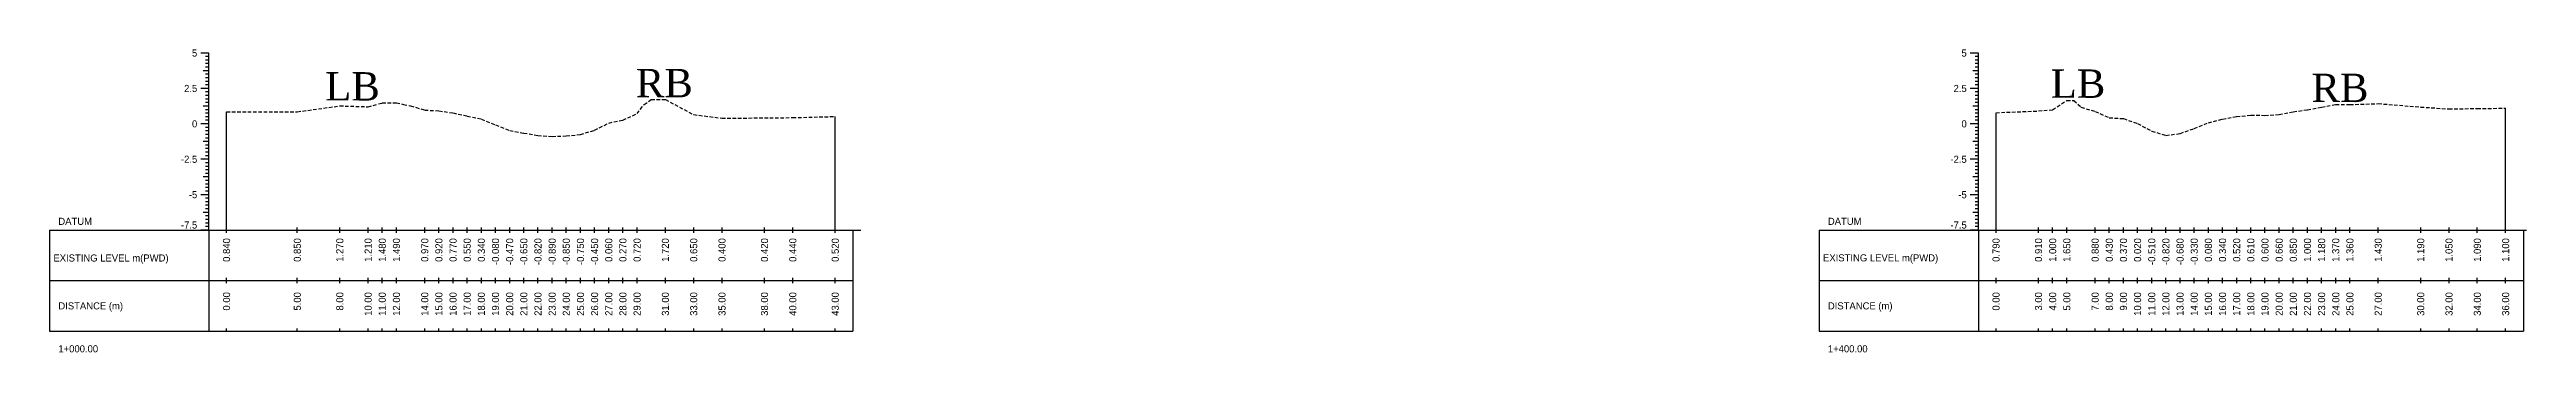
# Model space of a CAD drawing. Header units: inches. Extents: x 2552 to 3818, y -1499 to -1059.
# Drawn here: x 3011.4 to 3186.4, y -1489.3 to -1467.9 of the extents above; entities that cross this region are included whole.
import ezdxf
from ezdxf.enums import TextEntityAlignment as Align

# ---------------------------------------------------------------- set-up
doc = ezdxf.new("R2010")
doc.units = ezdxf.units.IN
doc.header["$MEASUREMENT"] = 0
doc.linetypes.add('HIDDEN', pattern=[0.375, 0.25, -0.125])
doc.layers.add('CS_Drawing', color=7, linetype='Continuous')
doc.layers.add('GL', color=3, linetype='HIDDEN')
doc.styles.add('romans', font='romans.shx')

msp = doc.modelspace()

# ---------------------------------------------------------------- linework, layer by layer
at = {"layer": 'CS_Drawing'}
for p, q in [((3022.63, -1468.17), (3022.06, -1468.17)), ((3022.63, -1468.17), (3022.23, -1468.17)), ((3022.63, -1469.42), (3022.23, -1469.42)), ((3022.63, -1468.17), (3022.4, -1468.17)), ((3022.63, -1468.42), (3022.4, -1468.42)), ((3022.63, -1468.67), (3022.4, -1468.67)), ((3022.63, -1468.92), (3022.4, -1468.92)), ((3022.63, -1469.17), (3022.4, -1469.17)), ((3022.63, -1469.42), (3022.4, -1469.42)), ((3022.63, -1469.67), (3022.4, -1469.67)), ((3022.63, -1480.67), (3022.63, -1468.17)), ((3147.63, -1468.17), (3147.06, -1468.17)), ((3147.63, -1468.17), (3147.23, -1468.17)), ((3147.63, -1469.42), (3147.23, -1469.42)), ((3147.63, -1468.17), (3147.4, -1468.17)), ((3147.63, -1468.42), (3147.4, -1468.42)), ((3147.63, -1468.67), (3147.4, -1468.67)), ((3147.63, -1468.92), (3147.4, -1468.92)), ((3147.63, -1469.17), (3147.4, -1469.17)), ((3147.63, -1469.42), (3147.4, -1469.42)), ((3147.63, -1469.67), (3147.4, -1469.67)), ((3147.63, -1480.67), (3147.63, -1468.17)), ((3022.63, -1470.67), (3022.06, -1470.67)), ((3022.63, -1470.67), (3022.23, -1470.67)), ((3022.63, -1469.92), (3022.4, -1469.92)), ((3022.63, -1470.17), (3022.4, -1470.17)), ((3022.63, -1470.42), (3022.4, -1470.42)), ((3022.63, -1470.67), (3022.4, -1470.67)), ((3022.63, -1470.92), (3022.4, -1470.92)), ((3022.63, -1471.17), (3022.4, -1471.17)), ((3022.63, -1471.42), (3022.4, -1471.42)), ((3147.63, -1470.67), (3147.06, -1470.67)), ((3147.63, -1470.67), (3147.23, -1470.67)), ((3147.63, -1469.92), (3147.4, -1469.92)), ((3147.63, -1470.17), (3147.4, -1470.17)), ((3147.63, -1470.42), (3147.4, -1470.42)), ((3147.63, -1470.67), (3147.4, -1470.67)), ((3147.63, -1470.92), (3147.4, -1470.92)), ((3147.63, -1471.17), (3147.4, -1471.17)), ((3147.63, -1471.42), (3147.4, -1471.42)), ((3022.63, -1473.17), (3022.06, -1473.17)), ((3022.63, -1471.92), (3022.23, -1471.92)), ((3022.63, -1473.17), (3022.23, -1473.17)), ((3022.63, -1471.67), (3022.4, -1471.67)), ((3022.63, -1471.92), (3022.4, -1471.92)), ((3022.63, -1472.17), (3022.4, -1472.17)), ((3022.63, -1472.42), (3022.4, -1472.42)), ((3022.63, -1472.67), (3022.4, -1472.67)), ((3022.63, -1472.92), (3022.4, -1472.92)), ((3022.63, -1473.17), (3022.4, -1473.17)), ((3023.88, -1480.67), (3023.88, -1472.33)), ((3066.88, -1480.67), (3066.88, -1472.65)), ((3147.63, -1473.17), (3147.06, -1473.17)), ((3147.63, -1471.92), (3147.23, -1471.92)), ((3147.63, -1473.17), (3147.23, -1473.17)), ((3147.63, -1471.67), (3147.4, -1471.67)), ((3147.63, -1471.92), (3147.4, -1471.92)), ((3147.63, -1472.17), (3147.4, -1472.17)), ((3147.63, -1472.42), (3147.4, -1472.42)), ((3147.63, -1472.67), (3147.4, -1472.67)), ((3147.63, -1472.92), (3147.4, -1472.92)), ((3147.63, -1473.17), (3147.4, -1473.17)), ((3148.88, -1480.67), (3148.88, -1472.38)), ((3184.88, -1480.67), (3184.88, -1472.07)), ((3022.63, -1474.42), (3022.23, -1474.42)), ((3022.63, -1473.42), (3022.4, -1473.42)), ((3022.63, -1473.67), (3022.4, -1473.67)), ((3022.63, -1473.92), (3022.4, -1473.92)), ((3022.63, -1474.17), (3022.4, -1474.17)), ((3022.63, -1474.42), (3022.4, -1474.42)), ((3022.63, -1474.67), (3022.4, -1474.67)), ((3022.63, -1474.92), (3022.4, -1474.92)), ((3147.63, -1474.42), (3147.23, -1474.42)), ((3147.63, -1473.42), (3147.4, -1473.42)), ((3147.63, -1473.67), (3147.4, -1473.67)), ((3147.63, -1473.92), (3147.4, -1473.92)), ((3147.63, -1474.17), (3147.4, -1474.17)), ((3147.63, -1474.42), (3147.4, -1474.42)), ((3147.63, -1474.67), (3147.4, -1474.67)), ((3147.63, -1474.92), (3147.4, -1474.92)), ((3022.63, -1475.67), (3022.06, -1475.67)), ((3022.63, -1475.67), (3022.23, -1475.67)), ((3022.63, -1475.17), (3022.4, -1475.17)), ((3022.63, -1475.42), (3022.4, -1475.42)), ((3022.63, -1475.67), (3022.4, -1475.67)), ((3022.63, -1475.92), (3022.4, -1475.92)), ((3022.63, -1476.17), (3022.4, -1476.17)), ((3022.63, -1476.42), (3022.4, -1476.42)), ((3022.63, -1476.67), (3022.4, -1476.67)), ((3147.63, -1475.67), (3147.06, -1475.67)), ((3147.63, -1475.67), (3147.23, -1475.67)), ((3147.63, -1475.17), (3147.4, -1475.17)), ((3147.63, -1475.42), (3147.4, -1475.42)), ((3147.63, -1475.67), (3147.4, -1475.67)), ((3147.63, -1475.92), (3147.4, -1475.92)), ((3147.63, -1476.17), (3147.4, -1476.17)), ((3147.63, -1476.42), (3147.4, -1476.42)), ((3147.63, -1476.67), (3147.4, -1476.67)), ((3022.63, -1478.17), (3022.06, -1478.17)), ((3022.63, -1476.92), (3022.23, -1476.92)), ((3022.63, -1478.17), (3022.23, -1478.17)), ((3022.63, -1476.92), (3022.4, -1476.92)), ((3022.63, -1477.17), (3022.4, -1477.17)), ((3022.63, -1477.42), (3022.4, -1477.42)), ((3022.63, -1477.67), (3022.4, -1477.67)), ((3022.63, -1477.92), (3022.4, -1477.92)), ((3022.63, -1478.17), (3022.4, -1478.17)), ((3022.63, -1478.42), (3022.4, -1478.42)), ((3147.63, -1478.17), (3147.06, -1478.17)), ((3147.63, -1476.92), (3147.23, -1476.92)), ((3147.63, -1478.17), (3147.23, -1478.17)), ((3147.63, -1476.92), (3147.4, -1476.92)), ((3147.63, -1477.17), (3147.4, -1477.17)), ((3147.63, -1477.42), (3147.4, -1477.42)), ((3147.63, -1477.67), (3147.4, -1477.67)), ((3147.63, -1477.92), (3147.4, -1477.92)), ((3147.63, -1478.17), (3147.4, -1478.17)), ((3147.63, -1478.42), (3147.4, -1478.42)), ((3022.63, -1479.42), (3022.23, -1479.42)), ((3022.63, -1478.67), (3022.4, -1478.67)), ((3022.63, -1478.92), (3022.4, -1478.92)), ((3022.63, -1479.17), (3022.4, -1479.17)), ((3022.63, -1479.42), (3022.4, -1479.42)), ((3022.63, -1479.67), (3022.4, -1479.67)), ((3022.63, -1479.92), (3022.4, -1479.92)), ((3022.63, -1480.17), (3022.4, -1480.17)), ((3147.63, -1479.42), (3147.23, -1479.42)), ((3147.63, -1478.67), (3147.4, -1478.67)), ((3147.63, -1478.92), (3147.4, -1478.92)), ((3147.63, -1479.17), (3147.4, -1479.17)), ((3147.63, -1479.42), (3147.4, -1479.42)), ((3147.63, -1479.67), (3147.4, -1479.67)), ((3147.63, -1479.92), (3147.4, -1479.92)), ((3147.63, -1480.17), (3147.4, -1480.17)), ((3011.38, -1480.67), (3022.63, -1480.67)), ((3011.38, -1480.67), (3011.38, -1487.8)), ((3022.63, -1480.67), (3022.06, -1480.67)), ((3022.63, -1480.67), (3022.23, -1480.67)), ((3022.63, -1480.42), (3022.4, -1480.42)), ((3022.63, -1480.67), (3022.4, -1480.67)), ((3022.63, -1480.67), (3068.13, -1480.67)), ((3022.63, -1480.67), (3022.63, -1487.8)), ((3023.88, -1480.86), (3023.88, -1480.49)), ((3028.88, -1480.86), (3028.88, -1480.49)), ((3031.88, -1480.86), (3031.88, -1480.49)), ((3033.88, -1480.86), (3033.88, -1480.49)), ((3034.88, -1480.86), (3034.88, -1480.49)), ((3035.88, -1480.86), (3035.88, -1480.49)), ((3037.88, -1480.86), (3037.88, -1480.49)), ((3038.88, -1480.86), (3038.88, -1480.49)), ((3039.88, -1480.86), (3039.88, -1480.49)), ((3040.88, -1480.86), (3040.88, -1480.49)), ((3041.88, -1480.86), (3041.88, -1480.49)), ((3042.88, -1480.86), (3042.88, -1480.49)), ((3043.88, -1480.86), (3043.88, -1480.49)), ((3044.88, -1480.86), (3044.88, -1480.49)), ((3045.88, -1480.86), (3045.88, -1480.49)), ((3046.88, -1480.86), (3046.88, -1480.49)), ((3047.88, -1480.86), (3047.88, -1480.49)), ((3048.88, -1480.86), (3048.88, -1480.49)), ((3049.88, -1480.86), (3049.88, -1480.49)), ((3050.88, -1480.86), (3050.88, -1480.49)), ((3051.88, -1480.86), (3051.88, -1480.49)), ((3052.88, -1480.86), (3052.88, -1480.49)), ((3054.88, -1480.86), (3054.88, -1480.49)), ((3056.88, -1480.86), (3056.88, -1480.49)), ((3058.88, -1480.86), (3058.88, -1480.49)), ((3061.88, -1480.86), (3061.88, -1480.49)), ((3063.88, -1480.86), (3063.88, -1480.49)), ((3066.88, -1480.86), (3066.88, -1480.49)), ((3068.13, -1480.67), (3068.69, -1480.67)), ((3068.13, -1480.67), (3068.52, -1480.67)), ((3068.13, -1480.67), (3068.35, -1480.67)), ((3068.13, -1480.67), (3068.13, -1487.8)), ((3136.38, -1480.67), (3147.63, -1480.67)), ((3136.38, -1480.67), (3136.38, -1487.8)), ((3147.63, -1480.67), (3147.06, -1480.67)), ((3147.63, -1480.67), (3147.23, -1480.67)), ((3147.63, -1480.42), (3147.4, -1480.42)), ((3147.63, -1480.67), (3147.4, -1480.67)), ((3147.63, -1480.67), (3186.13, -1480.67)), ((3147.63, -1480.67), (3147.63, -1487.8)), ((3148.88, -1480.86), (3148.88, -1480.49)), ((3151.88, -1480.86), (3151.88, -1480.49)), ((3152.88, -1480.86), (3152.88, -1480.49)), ((3153.88, -1480.86), (3153.88, -1480.49)), ((3155.88, -1480.86), (3155.88, -1480.49)), ((3156.88, -1480.86), (3156.88, -1480.49)), ((3157.88, -1480.86), (3157.88, -1480.49)), ((3158.88, -1480.86), (3158.88, -1480.49)), ((3159.88, -1480.86), (3159.88, -1480.49)), ((3160.88, -1480.86), (3160.88, -1480.49)), ((3161.88, -1480.86), (3161.88, -1480.49)), ((3162.88, -1480.86), (3162.88, -1480.49)), ((3163.88, -1480.86), (3163.88, -1480.49)), ((3164.88, -1480.86), (3164.88, -1480.49)), ((3165.88, -1480.86), (3165.88, -1480.49)), ((3166.88, -1480.86), (3166.88, -1480.49)), ((3167.88, -1480.86), (3167.88, -1480.49)), ((3168.88, -1480.86), (3168.88, -1480.49)), ((3169.88, -1480.86), (3169.88, -1480.49)), ((3170.88, -1480.86), (3170.88, -1480.49)), ((3171.88, -1480.86), (3171.88, -1480.49)), ((3172.88, -1480.86), (3172.88, -1480.49)), ((3173.88, -1480.86), (3173.88, -1480.49)), ((3175.88, -1480.86), (3175.88, -1480.49)), ((3178.88, -1480.86), (3178.88, -1480.49)), ((3180.88, -1480.86), (3180.88, -1480.49)), ((3182.88, -1480.86), (3182.88, -1480.49)), ((3184.88, -1480.86), (3184.88, -1480.49)), ((3186.13, -1480.67), (3186.35, -1480.67)), ((3186.13, -1480.67), (3186.13, -1487.8)), ((3011.38, -1484.24), (3022.63, -1484.24)), ((3022.63, -1484.24), (3068.13, -1484.24)), ((3022.63, -1484.24), (3068.13, -1484.24)), ((3023.88, -1484.42), (3023.88, -1484.05)), ((3028.88, -1484.42), (3028.88, -1484.05)), ((3031.88, -1484.42), (3031.88, -1484.05)), ((3033.88, -1484.42), (3033.88, -1484.05)), ((3034.88, -1484.42), (3034.88, -1484.05)), ((3035.88, -1484.42), (3035.88, -1484.05)), ((3037.88, -1484.42), (3037.88, -1484.05)), ((3038.88, -1484.42), (3038.88, -1484.05)), ((3039.88, -1484.42), (3039.88, -1484.05)), ((3040.88, -1484.42), (3040.88, -1484.05)), ((3041.88, -1484.42), (3041.88, -1484.05)), ((3042.88, -1484.42), (3042.88, -1484.05)), ((3043.88, -1484.42), (3043.88, -1484.05)), ((3044.88, -1484.42), (3044.88, -1484.05)), ((3045.88, -1484.42), (3045.88, -1484.05)), ((3046.88, -1484.42), (3046.88, -1484.05)), ((3047.88, -1484.42), (3047.88, -1484.05)), ((3048.88, -1484.42), (3048.88, -1484.05)), ((3049.88, -1484.42), (3049.88, -1484.05)), ((3050.88, -1484.42), (3050.88, -1484.05)), ((3051.88, -1484.42), (3051.88, -1484.05)), ((3052.88, -1484.42), (3052.88, -1484.05)), ((3054.88, -1484.42), (3054.88, -1484.05)), ((3056.88, -1484.42), (3056.88, -1484.05)), ((3058.88, -1484.42), (3058.88, -1484.05)), ((3061.88, -1484.42), (3061.88, -1484.05)), ((3063.88, -1484.42), (3063.88, -1484.05)), ((3066.88, -1484.42), (3066.88, -1484.05)), ((3136.38, -1484.24), (3147.63, -1484.24)), ((3147.63, -1484.24), (3186.13, -1484.24)), ((3147.63, -1484.24), (3186.13, -1484.24)), ((3148.88, -1484.42), (3148.88, -1484.05)), ((3151.88, -1484.42), (3151.88, -1484.05)), ((3152.88, -1484.42), (3152.88, -1484.05)), ((3153.88, -1484.42), (3153.88, -1484.05)), ((3155.88, -1484.42), (3155.88, -1484.05)), ((3156.88, -1484.42), (3156.88, -1484.05)), ((3157.88, -1484.42), (3157.88, -1484.05)), ((3158.88, -1484.42), (3158.88, -1484.05)), ((3159.88, -1484.42), (3159.88, -1484.05)), ((3160.88, -1484.42), (3160.88, -1484.05)), ((3161.88, -1484.42), (3161.88, -1484.05)), ((3162.88, -1484.42), (3162.88, -1484.05)), ((3163.88, -1484.42), (3163.88, -1484.05)), ((3164.88, -1484.42), (3164.88, -1484.05)), ((3165.88, -1484.42), (3165.88, -1484.05)), ((3166.88, -1484.42), (3166.88, -1484.05)), ((3167.88, -1484.42), (3167.88, -1484.05)), ((3168.88, -1484.42), (3168.88, -1484.05)), ((3169.88, -1484.42), (3169.88, -1484.05)), ((3170.88, -1484.42), (3170.88, -1484.05)), ((3171.88, -1484.42), (3171.88, -1484.05)), ((3172.88, -1484.42), (3172.88, -1484.05)), ((3173.88, -1484.42), (3173.88, -1484.05)), ((3175.88, -1484.42), (3175.88, -1484.05)), ((3178.88, -1484.42), (3178.88, -1484.05)), ((3180.88, -1484.42), (3180.88, -1484.05)), ((3182.88, -1484.42), (3182.88, -1484.05)), ((3184.88, -1484.42), (3184.88, -1484.05)), ((3011.38, -1487.8), (3022.63, -1487.8)), ((3022.63, -1487.8), (3068.13, -1487.8)), ((3023.88, -1487.8), (3023.88, -1487.61)), ((3028.88, -1487.8), (3028.88, -1487.61)), ((3031.88, -1487.8), (3031.88, -1487.61)), ((3033.88, -1487.8), (3033.88, -1487.61)), ((3034.88, -1487.8), (3034.88, -1487.61)), ((3035.88, -1487.8), (3035.88, -1487.61)), ((3037.88, -1487.8), (3037.88, -1487.61)), ((3038.88, -1487.8), (3038.88, -1487.61)), ((3039.88, -1487.8), (3039.88, -1487.61)), ((3040.88, -1487.8), (3040.88, -1487.61)), ((3041.88, -1487.8), (3041.88, -1487.61)), ((3042.88, -1487.8), (3042.88, -1487.61)), ((3043.88, -1487.8), (3043.88, -1487.61)), ((3044.88, -1487.8), (3044.88, -1487.61)), ((3045.88, -1487.8), (3045.88, -1487.61)), ((3046.88, -1487.8), (3046.88, -1487.61)), ((3047.88, -1487.8), (3047.88, -1487.61)), ((3048.88, -1487.8), (3048.88, -1487.61)), ((3049.88, -1487.8), (3049.88, -1487.61)), ((3050.88, -1487.8), (3050.88, -1487.61)), ((3051.88, -1487.8), (3051.88, -1487.61)), ((3052.88, -1487.8), (3052.88, -1487.61)), ((3054.88, -1487.8), (3054.88, -1487.61)), ((3056.88, -1487.8), (3056.88, -1487.61)), ((3058.88, -1487.8), (3058.88, -1487.61)), ((3061.88, -1487.8), (3061.88, -1487.61)), ((3063.88, -1487.8), (3063.88, -1487.61)), ((3066.88, -1487.8), (3066.88, -1487.61)), ((3136.38, -1487.8), (3147.63, -1487.8)), ((3147.63, -1487.8), (3186.13, -1487.8)), ((3148.88, -1487.8), (3148.88, -1487.61)), ((3151.88, -1487.8), (3151.88, -1487.61)), ((3152.88, -1487.8), (3152.88, -1487.61)), ((3153.88, -1487.8), (3153.88, -1487.61)), ((3155.88, -1487.8), (3155.88, -1487.61)), ((3156.88, -1487.8), (3156.88, -1487.61)), ((3157.88, -1487.8), (3157.88, -1487.61)), ((3158.88, -1487.8), (3158.88, -1487.61)), ((3159.88, -1487.8), (3159.88, -1487.61)), ((3160.88, -1487.8), (3160.88, -1487.61)), ((3161.88, -1487.8), (3161.88, -1487.61)), ((3162.88, -1487.8), (3162.88, -1487.61)), ((3163.88, -1487.8), (3163.88, -1487.61)), ((3164.88, -1487.8), (3164.88, -1487.61)), ((3165.88, -1487.8), (3165.88, -1487.61)), ((3166.88, -1487.8), (3166.88, -1487.61)), ((3167.88, -1487.8), (3167.88, -1487.61)), ((3168.88, -1487.8), (3168.88, -1487.61)), ((3169.88, -1487.8), (3169.88, -1487.61)), ((3170.88, -1487.8), (3170.88, -1487.61)), ((3171.88, -1487.8), (3171.88, -1487.61)), ((3172.88, -1487.8), (3172.88, -1487.61)), ((3173.88, -1487.8), (3173.88, -1487.61)), ((3175.88, -1487.8), (3175.88, -1487.61)), ((3178.88, -1487.8), (3178.88, -1487.61)), ((3180.88, -1487.8), (3180.88, -1487.61)), ((3182.88, -1487.8), (3182.88, -1487.61)), ((3184.88, -1487.8), (3184.88, -1487.61))]:
    msp.add_line(p, q, dxfattribs=at)
at = {"layer": 'GL'}
for points in [[(3023.88, -1472.33), (3028.88, -1472.32), (3031.88, -1471.9), (3033.88, -1471.96), (3034.88, -1471.69), (3035.88, -1471.68), (3036.38, -1471.8), (3036.88, -1471.89), (3037.88, -1472.2), (3038.88, -1472.25), (3039.88, -1472.4), (3040.88, -1472.62), (3041.88, -1472.83), (3042.88, -1473.25), (3043.88, -1473.64), (3044.88, -1473.82), (3045.88, -1473.99), (3046.88, -1474.06), (3047.88, -1474.02), (3048.88, -1473.92), (3049.88, -1473.62), (3050.88, -1473.11), (3051.88, -1472.9), (3052.88, -1472.45), (3053.38, -1471.8), (3053.88, -1471.45), (3054.88, -1471.45), (3056.88, -1472.52), (3058.88, -1472.77), (3061.88, -1472.75), (3063.88, -1472.73), (3066.88, -1472.65)], [(3148.88, -1472.38), (3151.88, -1472.26), (3152.88, -1472.17), (3153.88, -1471.52), (3154.38, -1471.52), (3154.88, -1471.99), (3155.88, -1472.29), (3156.88, -1472.74), (3157.88, -1472.8), (3158.88, -1473.15), (3159.88, -1473.68), (3160.88, -1473.99), (3161.88, -1473.85), (3162.88, -1473.5), (3163.88, -1473.09), (3164.88, -1472.83), (3165.88, -1472.65), (3166.88, -1472.56), (3167.88, -1472.57), (3168.88, -1472.51), (3169.88, -1472.32), (3170.88, -1472.17), (3171.88, -1471.99), (3172.88, -1471.8), (3173.88, -1471.81), (3175.88, -1471.74), (3178.88, -1471.98), (3180.88, -1472.12), (3182.88, -1472.08), (3184.88, -1472.07)]]:
    msp.add_lwpolyline(points, dxfattribs=at)

# ---------------------------------------------------------------- texts
at = {"char_height": 2, "width": 204.3733, "attachment_point": 1, "style": 'romans'}
for s, insert in [('{\\fTimes New Roman|b0|i0|c0|p18;LB}', (3030.85, -1469.52)), ('{\\fTimes New Roman|b0|i0|c0|p18;RB}', (3052.79, -1469.29)), ('{\\fTimes New Roman|b0|i0|c0|p18;LB}', (3152.74, -1469.33)), ('{\\fTimes New Roman|b0|i0|c0|p18;RB}', (3171.16, -1469.63))]:
    msp.add_mtext(s, dxfattribs=dict(at, insert=insert))
at = {"layer": 'CS_Drawing'}
for s, p in [('5', (3021.81, -1468.17)), ('5', (3146.81, -1468.17)), ('2.5', (3021.81, -1470.67)), ('2.5', (3146.81, -1470.67)), ('0', (3021.81, -1473.17)), ('0', (3146.81, -1473.17)), ('-2.5', (3021.81, -1475.67)), ('-2.5', (3146.81, -1475.67)), ('-5', (3021.81, -1478.17)), ('-5', (3146.81, -1478.17))]:
    msp.add_text(s, height=0.5, dxfattribs=at).set_placement(p, align=Align.MIDDLE_RIGHT)
for s, p in [('DATUM', (3012, -1480.05)), ('DATUM', (3137, -1480.05)), ('EXISTING LEVEL m(PWD)', (3011.65, -1482.64)), ('EXISTING LEVEL m(PWD)', (3136.66, -1482.63)), ('DISTANCE (m)', (3012, -1486.02)), ('DISTANCE (m)', (3137, -1486.02)), ('1+000.00', (3012, -1489.05)), ('1+400.00', (3137, -1489.05))]:
    msp.add_text(s, height=0.5, dxfattribs=at).set_placement(p, align=Align.MIDDLE_LEFT)
for p in [(3021.81, -1480.56), (3146.81, -1480.56)]:
    msp.add_text('-7.5', height=0.5, dxfattribs=at).set_placement(p, align=Align.RIGHT)
for s, p in [('0.840', (3023.88, -1481.24)), ('0.850', (3028.88, -1481.24)), ('1.270', (3031.88, -1481.24)), ('1.210', (3033.88, -1481.24)), ('1.480', (3034.88, -1481.24)), ('1.490', (3035.88, -1481.24)), ('0.970', (3037.88, -1481.24)), ('0.920', (3038.88, -1481.24)), ('0.770', (3039.88, -1481.24)), ('0.550', (3040.88, -1481.24)), ('0.340', (3041.88, -1481.24)), ('-0.080', (3042.88, -1481.24)), ('-0.470', (3043.88, -1481.24)), ('-0.650', (3044.88, -1481.24)), ('-0.820', (3045.88, -1481.24)), ('-0.890', (3046.88, -1481.24)), ('-0.850', (3047.88, -1481.24)), ('-0.750', (3048.88, -1481.24)), ('-0.450', (3049.88, -1481.24)), ('0.060', (3050.88, -1481.24)), ('0.270', (3051.88, -1481.24)), ('0.720', (3052.88, -1481.24)), ('1.720', (3054.88, -1481.24)), ('0.650', (3056.88, -1481.24)), ('0.400', (3058.88, -1481.24)), ('0.420', (3061.88, -1481.24)), ('0.440', (3063.88, -1481.24)), ('0.520', (3066.88, -1481.24)), ('0.790', (3148.88, -1481.24)), ('0.910', (3151.88, -1481.24)), ('1.000', (3152.88, -1481.24)), ('1.650', (3153.88, -1481.24)), ('0.880', (3155.88, -1481.24)), ('0.430', (3156.88, -1481.24)), ('0.370', (3157.88, -1481.24)), ('0.020', (3158.88, -1481.24)), ('-0.510', (3159.88, -1481.24)), ('-0.820', (3160.88, -1481.24)), ('-0.680', (3161.88, -1481.24)), ('-0.330', (3162.88, -1481.24)), ('0.080', (3163.88, -1481.24)), ('0.340', (3164.88, -1481.24)), ('0.520', (3165.88, -1481.24)), ('0.610', (3166.88, -1481.24)), ('0.600', (3167.88, -1481.24)), ('0.660', (3168.88, -1481.24)), ('0.850', (3169.88, -1481.24)), ('1.000', (3170.88, -1481.24)), ('1.180', (3171.88, -1481.24)), ('1.370', (3172.88, -1481.24)), ('1.360', (3173.88, -1481.24)), ('1.430', (3175.88, -1481.24)), ('1.190', (3178.88, -1481.24)), ('1.050', (3180.88, -1481.24)), ('1.090', (3182.88, -1481.24)), ('1.100', (3184.88, -1481.24)), ('0.00', (3023.88, -1485.05)), ('5.00', (3028.88, -1485.05)), ('8.00', (3031.88, -1485.05)), ('10.00', (3033.88, -1485.05)), ('11.00', (3034.88, -1485.05)), ('12.00', (3035.88, -1485.05)), ('14.00', (3037.88, -1485.05)), ('15.00', (3038.88, -1485.05)), ('16.00', (3039.88, -1485.05)), ('17.00', (3040.88, -1485.05)), ('18.00', (3041.88, -1485.05)), ('19.00', (3042.88, -1485.05)), ('20.00', (3043.88, -1485.05)), ('21.00', (3044.88, -1485.05)), ('22.00', (3045.88, -1485.05)), ('23.00', (3046.88, -1485.05)), ('24.00', (3047.88, -1485.05)), ('25.00', (3048.88, -1485.05)), ('26.00', (3049.88, -1485.05)), ('27.00', (3050.88, -1485.05)), ('28.00', (3051.88, -1485.05)), ('29.00', (3052.88, -1485.05)), ('31.00', (3054.88, -1485.05)), ('33.00', (3056.88, -1485.05)), ('35.00', (3058.88, -1485.05)), ('38.00', (3061.88, -1485.05)), ('40.00', (3063.88, -1485.05)), ('43.00', (3066.88, -1485.05)), ('0.00', (3148.88, -1485.05)), ('3.00', (3151.88, -1485.05)), ('4.00', (3152.88, -1485.05)), ('5.00', (3153.88, -1485.05)), ('7.00', (3155.88, -1485.05)), ('8.00', (3156.88, -1485.05)), ('9.00', (3157.88, -1485.05)), ('10.00', (3158.88, -1485.05)), ('11.00', (3159.88, -1485.05)), ('12.00', (3160.88, -1485.05)), ('13.00', (3161.88, -1485.05)), ('14.00', (3162.88, -1485.05)), ('15.00', (3163.88, -1485.05)), ('16.00', (3164.88, -1485.05)), ('17.00', (3165.88, -1485.05)), ('18.00', (3166.88, -1485.05)), ('19.00', (3167.88, -1485.05)), ('20.00', (3168.88, -1485.05)), ('21.00', (3169.88, -1485.05)), ('22.00', (3170.88, -1485.05)), ('23.00', (3171.88, -1485.05)), ('24.00', (3172.88, -1485.05)), ('25.00', (3173.88, -1485.05)), ('27.00', (3175.88, -1485.05)), ('30.00', (3178.88, -1485.05)), ('32.00', (3180.88, -1485.05)), ('34.00', (3182.88, -1485.05)), ('36.00', (3184.88, -1485.05))]:
    msp.add_text(s, height=0.5, rotation=90, dxfattribs=at).set_placement(p, align=Align.MIDDLE_RIGHT)

doc.saveas('drawing.dxf')
